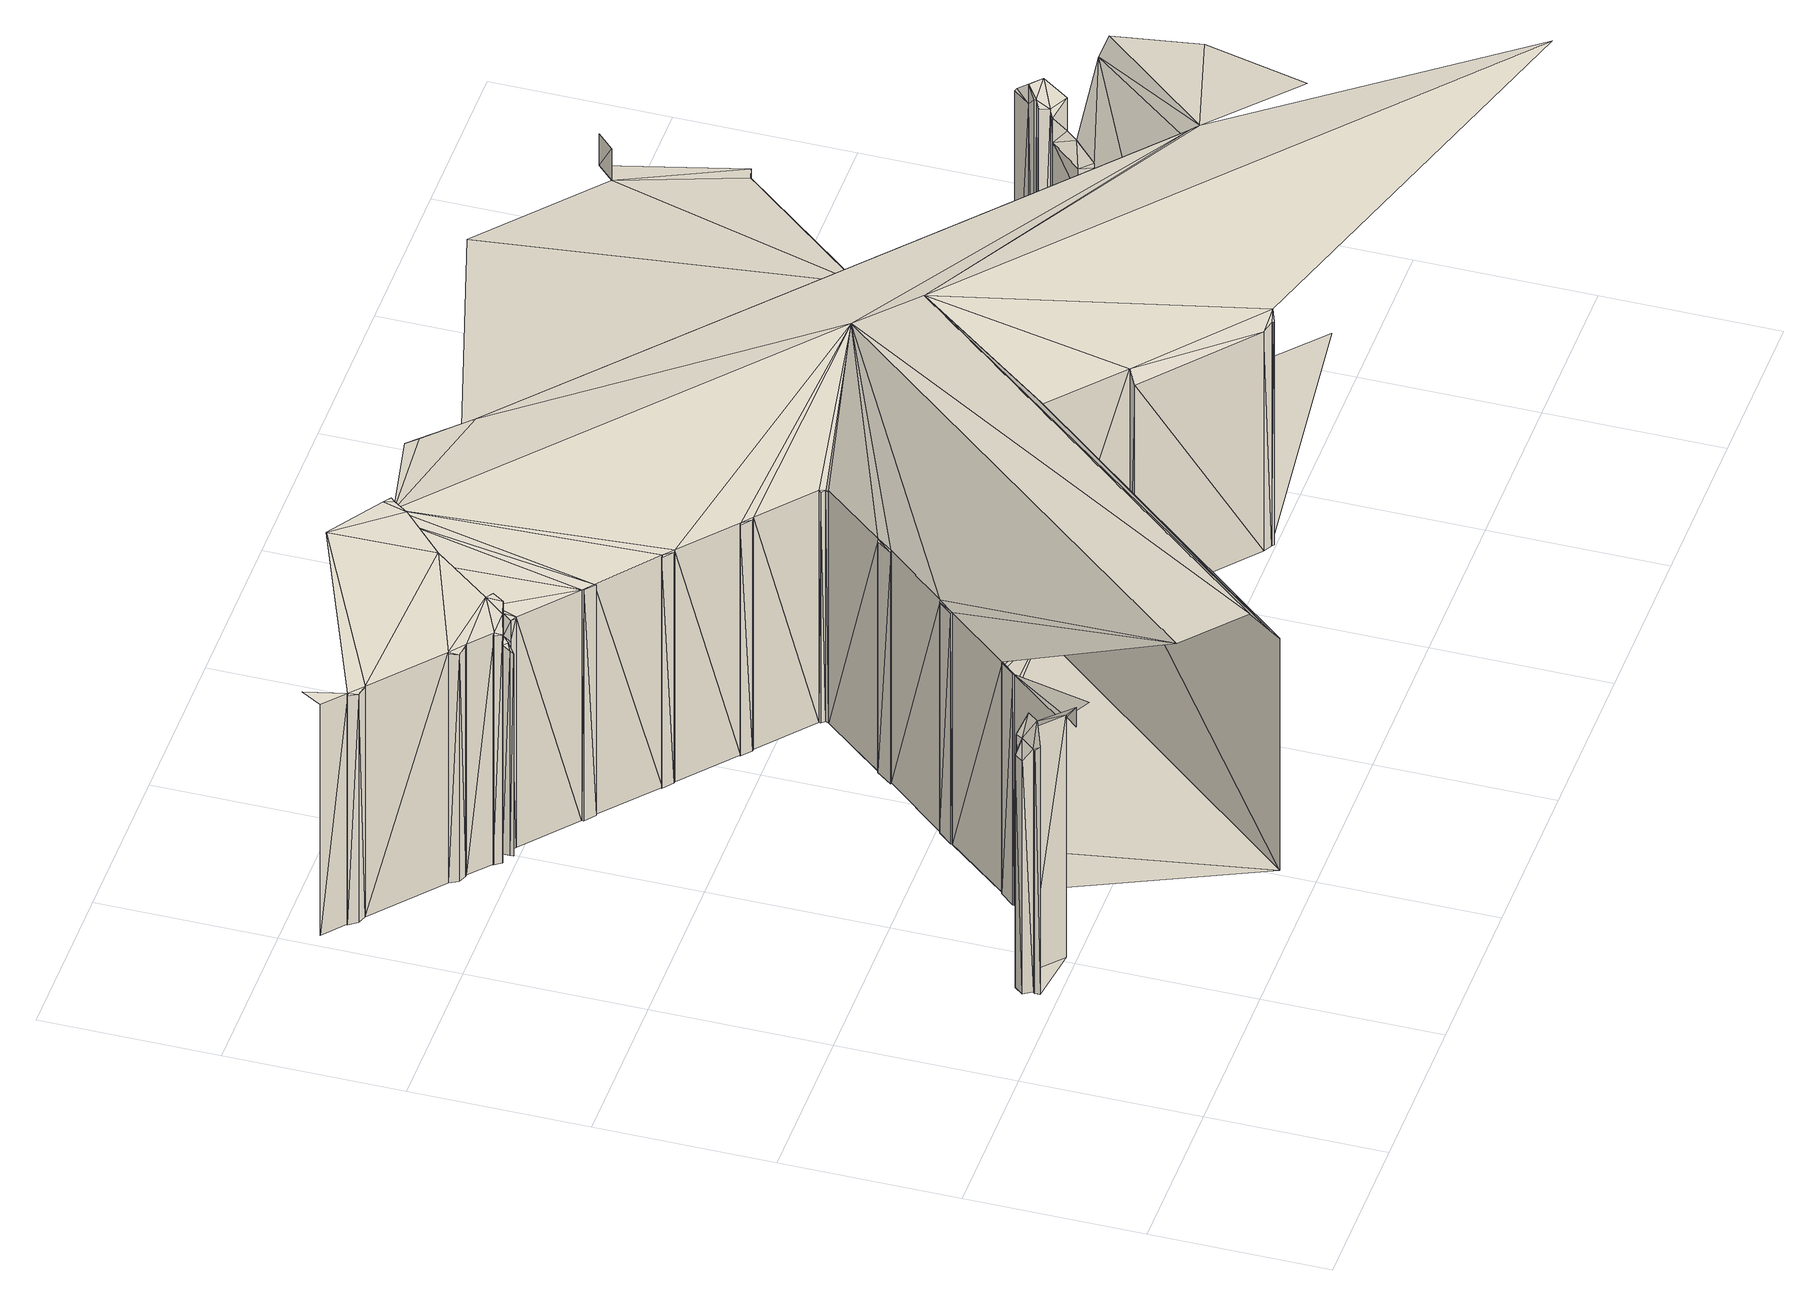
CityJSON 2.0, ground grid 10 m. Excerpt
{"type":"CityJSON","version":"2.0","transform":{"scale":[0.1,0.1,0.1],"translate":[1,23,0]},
"CityObjects":{
"building1":{"type":"Building","geometry":[{"type":"MultiSurface","lod":"2","boundaries":[[[0,1,2]]]}]},
"building2":{"type":"Building","geometry":[{"type":"MultiSurface","lod":"2","boundaries":[[[1,3,2]]]}]},
"building3":{"type":"Building","geometry":[{"type":"MultiSurface","lod":"2","boundaries":[[[4,0,2]]]}]},
"building4":{"type":"Building","geometry":[{"type":"MultiSurface","lod":"2","boundaries":[[[1,5,3]]]}]},
"building5":{"type":"Building","geometry":[{"type":"MultiSurface","lod":"2","boundaries":[[[1,5,4]]]}]},
"building6":{"type":"Building","geometry":[{"type":"MultiSurface","lod":"2","boundaries":[[[0,1,4]]]}]},
"building7":{"type":"Building","geometry":[{"type":"MultiSurface","lod":"2","boundaries":[[[6,7,4]]]}]},
"building8":{"type":"Building","geometry":[{"type":"MultiSurface","lod":"2","boundaries":[[[4,5,7]]]}]},
"building9":{"type":"Building","geometry":[{"type":"MultiSurface","lod":"2","boundaries":[[[6,7,8]]]}]},
"building10":{"type":"Building","geometry":[{"type":"MultiSurface","lod":"2","boundaries":[[[6,8,9]]]}]},
"building11":{"type":"Building","geometry":[{"type":"MultiSurface","lod":"2","boundaries":[[[10,4,6]]]}]},
"building12":{"type":"Building","geometry":[{"type":"MultiSurface","lod":"2","boundaries":[[[7,11,5]]]}]},
"building13":{"type":"Building","geometry":[{"type":"MultiSurface","lod":"2","boundaries":[[[3,12,5]]]}]},
"building14":{"type":"Building","geometry":[{"type":"MultiSurface","lod":"2","boundaries":[[[9,6,10]]]}]},
"building15":{"type":"Building","geometry":[{"type":"MultiSurface","lod":"2","boundaries":[[[8,11,7]]]}]},
"building16":{"type":"Building","geometry":[{"type":"MultiSurface","lod":"2","boundaries":[[[5,11,12]]]}]},
"building17":{"type":"Building","geometry":[{"type":"MultiSurface","lod":"2","boundaries":[[[10,8,9]]]}]},
"building18":{"type":"Building","geometry":[{"type":"MultiSurface","lod":"2","boundaries":[[[8,11,10]]]}]},
"building19":{"type":"Building","geometry":[{"type":"MultiSurface","lod":"2","boundaries":[[[2,4,13]]]}]},
"building20":{"type":"Building","geometry":[{"type":"MultiSurface","lod":"2","boundaries":[[[10,13,4]]]}]},
"building21":{"type":"Building","geometry":[{"type":"MultiSurface","lod":"2","boundaries":[[[10,14,15]]]}]},
"building22":{"type":"Building","geometry":[{"type":"MultiSurface","lod":"2","boundaries":[[[14,11,10]]]}]},
"building23":{"type":"Building","geometry":[{"type":"MultiSurface","lod":"2","boundaries":[[[12,16,11]]]}]},
"building24":{"type":"Building","geometry":[{"type":"MultiSurface","lod":"2","boundaries":[[[11,16,14]]]}]},
"building25":{"type":"Building","geometry":[{"type":"MultiSurface","lod":"2","boundaries":[[[10,15,13]]]}]},
"building26":{"type":"Building","geometry":[{"type":"MultiSurface","lod":"2","boundaries":[[[16,17,12]]]}]},
"building27":{"type":"Building","geometry":[{"type":"MultiSurface","lod":"2","boundaries":[[[17,15,13]]]}]},
"building28":{"type":"Building","geometry":[{"type":"MultiSurface","lod":"2","boundaries":[[[17,16,14]]]}]},
"building29":{"type":"Building","geometry":[{"type":"MultiSurface","lod":"2","boundaries":[[[17,14,15]]]}]},
"building30":{"type":"Building","geometry":[{"type":"MultiSurface","lod":"2","boundaries":[[[2,13,18]]]}]},
"building31":{"type":"Building","geometry":[{"type":"MultiSurface","lod":"2","boundaries":[[[12,19,20]]]}]},
"building32":{"type":"Building","geometry":[{"type":"MultiSurface","lod":"2","boundaries":[[[19,17,12]]]}]},
"building33":{"type":"Building","geometry":[{"type":"MultiSurface","lod":"2","boundaries":[[[13,19,18]]]}]},
"building34":{"type":"Building","geometry":[{"type":"MultiSurface","lod":"2","boundaries":[[[13,17,19]]]}]},
"building35":{"type":"Building","geometry":[{"type":"MultiSurface","lod":"2","boundaries":[[[20,19,21]]]}]},
"building36":{"type":"Building","geometry":[{"type":"MultiSurface","lod":"2","boundaries":[[[22,20,21]]]}]},
"building37":{"type":"Building","geometry":[{"type":"MultiSurface","lod":"2","boundaries":[[[18,23,24]]]}]},
"building38":{"type":"Building","geometry":[{"type":"MultiSurface","lod":"2","boundaries":[[[23,19,18]]]}]},
"building39":{"type":"Building"},
"building40":{"type":"Building"},
"building41":{"type":"Building","geometry":[{"type":"MultiSurface","lod":"2","boundaries":[[[21,23,19]]]}]},
"building42":{"type":"Building"},
"building43":{"type":"Building"},
"building44":{"type":"Building","geometry":[{"type":"MultiSurface","lod":"2","boundaries":[[[25,23,24]]]}]},
"building45":{"type":"Building","geometry":[{"type":"MultiSurface","lod":"2","boundaries":[[[26,25,24]]]}]},
"building46":{"type":"Building","geometry":[{"type":"MultiSurface","lod":"2","boundaries":[[[23,25,21]]]}]},
"building47":{"type":"Building","geometry":[{"type":"MultiSurface","lod":"2","boundaries":[[[27,28,29]]]}]},
"building48":{"type":"Building","geometry":[{"type":"MultiSurface","lod":"2","boundaries":[[[27,29,30]]]}]},
"building49":{"type":"Building","geometry":[{"type":"MultiSurface","lod":"2","boundaries":[[[31,29,28]]]}]},
"building50":{"type":"Building","geometry":[{"type":"MultiSurface","lod":"2","boundaries":[[[32,33,21]]]}]},
"building51":{"type":"Building","geometry":[{"type":"MultiSurface","lod":"2","boundaries":[[[21,25,33]]]}]},
"building52":{"type":"Building","geometry":[{"type":"MultiSurface","lod":"2","boundaries":[[[34,25,26]]]}]},
"building53":{"type":"Building","geometry":[{"type":"MultiSurface","lod":"2","boundaries":[[[34,33,25]]]}]},
"building54":{"type":"Building","geometry":[{"type":"MultiSurface","lod":"2","boundaries":[[[35,36,30]]]}]},
"building55":{"type":"Building","geometry":[{"type":"MultiSurface","lod":"2","boundaries":[[[30,29,36]]]}]},
"building56":{"type":"Building","geometry":[{"type":"MultiSurface","lod":"2","boundaries":[[[35,36,37]]]}]},
"building57":{"type":"Building","geometry":[{"type":"MultiSurface","lod":"2","boundaries":[[[35,37,38]]]}]},
"building58":{"type":"Building","geometry":[{"type":"MultiSurface","lod":"2","boundaries":[[[35,38,30]]]}]},
"building59":{"type":"Building","geometry":[{"type":"MultiSurface","lod":"2","boundaries":[[[29,37,36]]]}]},
"building60":{"type":"Building","geometry":[{"type":"MultiSurface","lod":"2","boundaries":[[[29,37,39]]]}]},
"building61":{"type":"Building","geometry":[{"type":"MultiSurface","lod":"2","boundaries":[[[30,38,40]]]}]},
"building62":{"type":"Building","geometry":[{"type":"MultiSurface","lod":"2","boundaries":[[[40,41,37]]]}]},
"building63":{"type":"Building","geometry":[{"type":"MultiSurface","lod":"2","boundaries":[[[38,37,40]]]}]},
"building64":{"type":"Building"},
"building65":{"type":"Building","geometry":[{"type":"MultiSurface","lod":"2","boundaries":[[[41,39,37]]]}]},
"building66":{"type":"Building","geometry":[{"type":"MultiSurface","lod":"2","boundaries":[[[40,39,41]]]}]},
"building67":{"type":"Building"},
"building68":{"type":"Building","geometry":[{"type":"MultiSurface","lod":"2","boundaries":[[[42,43,44]]]}]},
"building69":{"type":"Building","geometry":[{"type":"MultiSurface","lod":"2","boundaries":[[[45,33,34]]]}]},
"building70":{"type":"Building","geometry":[{"type":"MultiSurface","lod":"2","boundaries":[[[46,45,34]]]}]},
"building71":{"type":"Building","geometry":[{"type":"MultiSurface","lod":"2","boundaries":[[[40,47,48]]]}]},
"building72":{"type":"Building","geometry":[{"type":"MultiSurface","lod":"2","boundaries":[[[40,39,47]]]}]},
"building73":{"type":"Building","geometry":[{"type":"MultiSurface","lod":"2","boundaries":[[[43,49,44]]]}]},
"building74":{"type":"Building","geometry":[{"type":"MultiSurface","lod":"2","boundaries":[[[45,50,51]]]}]},
"building75":{"type":"Building","geometry":[{"type":"MultiSurface","lod":"2","boundaries":[[[51,45,46]]]}]},
"building76":{"type":"Building","geometry":[{"type":"MultiSurface","lod":"2","boundaries":[[[45,42,33]]]}]},
"building77":{"type":"Building","geometry":[{"type":"MultiSurface","lod":"2","boundaries":[[[34,46,52]]]}]},
"building78":{"type":"Building","geometry":[{"type":"MultiSurface","lod":"2","boundaries":[[[52,51,46]]]}]},
"building79":{"type":"Building","geometry":[{"type":"MultiSurface","lod":"2","boundaries":[[[50,45,42]]]}]},
"building80":{"type":"Building","geometry":[{"type":"MultiSurface","lod":"2","boundaries":[[[29,39,53]]]}]},
"building81":{"type":"Building","geometry":[{"type":"MultiSurface","lod":"2","boundaries":[[[50,42,52]]]}]},
"building82":{"type":"Building","geometry":[{"type":"MultiSurface","lod":"2","boundaries":[[[51,50,52]]]}]},
"building83":{"type":"Building","geometry":[{"type":"MultiSurface","lod":"2","boundaries":[[[39,54,47]]]}]},
"building84":{"type":"Building"},
"building85":{"type":"Building","geometry":[{"type":"MultiSurface","lod":"2","boundaries":[[[48,47,55]]]}]},
"building86":{"type":"Building","geometry":[{"type":"MultiSurface","lod":"2","boundaries":[[[56,55,48]]]}]},
"building87":{"type":"Building","geometry":[{"type":"MultiSurface","lod":"2","boundaries":[[[48,56,57]]]}]},
"building88":{"type":"Building","geometry":[{"type":"MultiSurface","lod":"2","boundaries":[[[55,56,47]]]}]},
"building89":{"type":"Building"},
"building90":{"type":"Building","geometry":[{"type":"MultiSurface","lod":"2","boundaries":[[[47,58,56]]]}]},
"building91":{"type":"Building","geometry":[{"type":"MultiSurface","lod":"2","boundaries":[[[48,57,59]]]}]},
"building92":{"type":"Building","geometry":[{"type":"MultiSurface","lod":"2","boundaries":[[[57,56,60]]]}]},
"building93":{"type":"Building","geometry":[{"type":"MultiSurface","lod":"2","boundaries":[[[60,61,56]]]}]},
"building94":{"type":"Building","geometry":[{"type":"MultiSurface","lod":"2","boundaries":[[[58,61,56]]]}]},
"building95":{"type":"Building","geometry":[{"type":"MultiSurface","lod":"2","boundaries":[[[60,57,59]]]}]},
"building96":{"type":"Building","geometry":[{"type":"MultiSurface","lod":"2","boundaries":[[[59,58,61]]]}]},
"building97":{"type":"Building","geometry":[{"type":"MultiSurface","lod":"2","boundaries":[[[59,61,60]]]}]},
"building98":{"type":"Building","geometry":[{"type":"MultiSurface","lod":"2","boundaries":[[[39,53,54]]]}]},
"building99":{"type":"Building","geometry":[{"type":"MultiSurface","lod":"2","boundaries":[[[52,62,63]]]}]},
"building100":{"type":"Building","geometry":[{"type":"MultiSurface","lod":"2","boundaries":[[[64,58,59]]]}]},
"building101":{"type":"Building","geometry":[{"type":"MultiSurface","lod":"2","boundaries":[[[65,64,59]]]}]},
"building102":{"type":"Building","geometry":[{"type":"MultiSurface","lod":"2","boundaries":[[[66,58,47]]]}]},
"building103":{"type":"Building","geometry":[{"type":"MultiSurface","lod":"2","boundaries":[[[62,44,42]]]}]},
"building104":{"type":"Building","geometry":[{"type":"MultiSurface","lod":"2","boundaries":[[[52,42,62]]]}]},
"building105":{"type":"Building","geometry":[{"type":"MultiSurface","lod":"2","boundaries":[[[64,58,66]]]}]},
"building106":{"type":"Building","geometry":[{"type":"MultiSurface","lod":"2","boundaries":[[[47,66,54]]]}]},
"building107":{"type":"Building","geometry":[{"type":"MultiSurface","lod":"2","boundaries":[[[59,65,67]]]}]},
"building108":{"type":"Building","geometry":[{"type":"MultiSurface","lod":"2","boundaries":[[[65,68,69]]]}]},
"building109":{"type":"Building","geometry":[{"type":"MultiSurface","lod":"2","boundaries":[[[65,64,68]]]}]},
"building110":{"type":"Building","geometry":[{"type":"MultiSurface","lod":"2","boundaries":[[[70,71,69]]]}]},
"building111":{"type":"Building","geometry":[{"type":"MultiSurface","lod":"2","boundaries":[[[71,68,69]]]}]},
"building112":{"type":"Building","geometry":[{"type":"MultiSurface","lod":"2","boundaries":[[[65,70,69]]]}]},
"building113":{"type":"Building","geometry":[{"type":"MultiSurface","lod":"2","boundaries":[[[68,71,64]]]}]},
"building114":{"type":"Building","geometry":[{"type":"MultiSurface","lod":"2","boundaries":[[[67,70,65]]]}]},
"building115":{"type":"Building","geometry":[{"type":"MultiSurface","lod":"2","boundaries":[[[71,72,64]]]}]},
"building116":{"type":"Building","geometry":[{"type":"MultiSurface","lod":"2","boundaries":[[[70,73,67]]]}]},
"building117":{"type":"Building","geometry":[{"type":"MultiSurface","lod":"2","boundaries":[[[70,73,71]]]}]},
"building118":{"type":"Building","geometry":[{"type":"MultiSurface","lod":"2","boundaries":[[[71,72,73]]]}]},
"building119":{"type":"Building","geometry":[{"type":"MultiSurface","lod":"2","boundaries":[[[64,66,72]]]}]},
"building120":{"type":"Building","geometry":[{"type":"MultiSurface","lod":"2","boundaries":[[[74,75,76]]]}]},
"building121":{"type":"Building","geometry":[{"type":"MultiSurface","lod":"2","boundaries":[[[76,77,75]]]}]},
"building122":{"type":"Building","geometry":[{"type":"MultiSurface","lod":"2","boundaries":[[[67,77,76]]]}]},
"building123":{"type":"Building","geometry":[{"type":"MultiSurface","lod":"2","boundaries":[[[77,73,67]]]}]},
"building124":{"type":"Building","geometry":[{"type":"MultiSurface","lod":"2","boundaries":[[[78,76,74]]]}]},
"building125":{"type":"Building","geometry":[{"type":"MultiSurface","lod":"2","boundaries":[[[75,79,77]]]}]},
"building126":{"type":"Building","geometry":[{"type":"MultiSurface","lod":"2","boundaries":[[[75,79,78]]]}]},
"building127":{"type":"Building","geometry":[{"type":"MultiSurface","lod":"2","boundaries":[[[74,75,78]]]}]},
"building128":{"type":"Building","geometry":[{"type":"MultiSurface","lod":"2","boundaries":[[[53,80,54]]]}]},
"building129":{"type":"Building","geometry":[{"type":"MultiSurface","lod":"2","boundaries":[[[78,67,76]]]}]},
"building130":{"type":"Building","geometry":[{"type":"MultiSurface","lod":"2","boundaries":[[[73,79,77]]]}]},
"building131":{"type":"Building","geometry":[{"type":"MultiSurface","lod":"2","boundaries":[[[73,79,81]]]}]},
"building132":{"type":"Building","geometry":[{"type":"MultiSurface","lod":"2","boundaries":[[[72,82,73]]]}]},
"building133":{"type":"Building","geometry":[{"type":"MultiSurface","lod":"2","boundaries":[[[73,82,81]]]}]},
"building134":{"type":"Building","geometry":[{"type":"MultiSurface","lod":"2","boundaries":[[[72,83,82]]]}]},
"building135":{"type":"Building","geometry":[{"type":"MultiSurface","lod":"2","boundaries":[[[84,79,78]]]}]},
"building136":{"type":"Building","geometry":[{"type":"MultiSurface","lod":"2","boundaries":[[[85,84,78]]]}]},
"building137":{"type":"Building","geometry":[{"type":"MultiSurface","lod":"2","boundaries":[[[72,66,83]]]}]},
"building138":{"type":"Building","geometry":[{"type":"MultiSurface","lod":"2","boundaries":[[[83,66,86]]]}]},
"building139":{"type":"Building","geometry":[{"type":"MultiSurface","lod":"2","boundaries":[[[79,84,81]]]}]},
"building140":{"type":"Building","geometry":[{"type":"MultiSurface","lod":"2","boundaries":[[[87,86,88]]]}]},
"building141":{"type":"Building","geometry":[{"type":"MultiSurface","lod":"2","boundaries":[[[86,66,87]]]}]},
"building142":{"type":"Building","geometry":[{"type":"MultiSurface","lod":"2","boundaries":[[[89,80,53]]]}]},
"building143":{"type":"Building","geometry":[{"type":"MultiSurface","lod":"2","boundaries":[[[81,82,90]]]}]},
"building144":{"type":"Building","geometry":[{"type":"MultiSurface","lod":"2","boundaries":[[[84,90,81]]]}]},
"building145":{"type":"Building","geometry":[{"type":"MultiSurface","lod":"2","boundaries":[[[78,85,91]]]}]},
"building146":{"type":"Building","geometry":[{"type":"MultiSurface","lod":"2","boundaries":[[[84,92,91]]]}]},
"building147":{"type":"Building","geometry":[{"type":"MultiSurface","lod":"2","boundaries":[[[92,90,84]]]}]},
"building148":{"type":"Building","geometry":[{"type":"MultiSurface","lod":"2","boundaries":[[[84,91,85]]]}]},
"building149":{"type":"Building"},
"building150":{"type":"Building","geometry":[{"type":"MultiSurface","lod":"2","boundaries":[[[90,92,93]]]}]},
"building151":{"type":"Building","geometry":[{"type":"MultiSurface","lod":"2","boundaries":[[[83,86,88]]]}]},
"building152":{"type":"Building","geometry":[{"type":"MultiSurface","lod":"2","boundaries":[[[82,83,88]]]}]},
"building153":{"type":"Building","geometry":[{"type":"MultiSurface","lod":"2","boundaries":[[[94,54,66]]]}]},
"building154":{"type":"Building","geometry":[{"type":"MultiSurface","lod":"2","boundaries":[[[87,66,94]]]}]},
"building155":{"type":"Building","geometry":[{"type":"MultiSurface","lod":"2","boundaries":[[[93,90,82]]]}]},
"building156":{"type":"Building","geometry":[{"type":"MultiSurface","lod":"2","boundaries":[[[82,93,88]]]}]},
"building157":{"type":"Building","geometry":[{"type":"MultiSurface","lod":"2","boundaries":[[[92,93,91]]]}]},
"building158":{"type":"Building"},
"building159":{"type":"Building","geometry":[{"type":"MultiSurface","lod":"2","boundaries":[[[87,88,94]]]}]},
"building160":{"type":"Building","geometry":[{"type":"MultiSurface","lod":"2","boundaries":[[[95,44,62]]]}]},
"building161":{"type":"Building","geometry":[{"type":"MultiSurface","lod":"2","boundaries":[[[96,95,62]]]}]},
"building162":{"type":"Building","geometry":[{"type":"MultiSurface","lod":"2","boundaries":[[[97,54,94]]]}]},
"building163":{"type":"Building","geometry":[{"type":"MultiSurface","lod":"2","boundaries":[[[54,80,97]]]}]},
"building164":{"type":"Building","geometry":[{"type":"MultiSurface","lod":"2","boundaries":[[[62,98,96]]]}]},
"building165":{"type":"Building","geometry":[{"type":"MultiSurface","lod":"2","boundaries":[[[99,95,44]]]}]},
"building166":{"type":"Building","geometry":[{"type":"MultiSurface","lod":"2","boundaries":[[[96,95,98]]]}]},
"building167":{"type":"Building","geometry":[{"type":"MultiSurface","lod":"2","boundaries":[[[98,99,95]]]}]},
"building168":{"type":"Building","geometry":[{"type":"MultiSurface","lod":"2","boundaries":[[[62,98,100]]]}]},
"building169":{"type":"Building","geometry":[{"type":"MultiSurface","lod":"2","boundaries":[[[44,49,99]]]}]},
"building170":{"type":"Building","geometry":[{"type":"MultiSurface","lod":"2","boundaries":[[[89,101,80]]]}]},
"building171":{"type":"Building","geometry":[{"type":"MultiSurface","lod":"2","boundaries":[[[101,102,89]]]}]},
"building172":{"type":"Building","geometry":[{"type":"MultiSurface","lod":"2","boundaries":[[[103,102,89]]]}]},
"building173":{"type":"Building","geometry":[{"type":"MultiSurface","lod":"2","boundaries":[[[104,105,80]]]}]},
"building174":{"type":"Building","geometry":[{"type":"MultiSurface","lod":"2","boundaries":[[[104,80,97]]]}]},
"building175":{"type":"Building","geometry":[{"type":"MultiSurface","lod":"2","boundaries":[[[105,101,80]]]}]},
"building176":{"type":"Building","geometry":[{"type":"MultiSurface","lod":"2","boundaries":[[[104,97,106]]]}]},
"building177":{"type":"Building","geometry":[{"type":"MultiSurface","lod":"2","boundaries":[[[103,102,101]]]}]},
"building178":{"type":"Building","geometry":[{"type":"MultiSurface","lod":"2","boundaries":[[[103,101,105]]]}]},
"building179":{"type":"Building","geometry":[{"type":"MultiSurface","lod":"2","boundaries":[[[107,88,93]]]}]},
"building180":{"type":"Building","geometry":[{"type":"MultiSurface","lod":"2","boundaries":[[[106,105,104]]]}]},
"building181":{"type":"Building","geometry":[{"type":"MultiSurface","lod":"2","boundaries":[[[103,106,105]]]}]},
"building182":{"type":"Building","geometry":[{"type":"MultiSurface","lod":"2","boundaries":[[[108,107,93]]]}]},
"building183":{"type":"Building","geometry":[{"type":"MultiSurface","lod":"2","boundaries":[[[91,93,108]]]}]},
"building184":{"type":"Building","geometry":[{"type":"MultiSurface","lod":"2","boundaries":[[[107,88,94]]]}]},
"building185":{"type":"Building","geometry":[{"type":"MultiSurface","lod":"2","boundaries":[[[100,99,98]]]}]},
"building186":{"type":"Building","geometry":[{"type":"MultiSurface","lod":"2","boundaries":[[[100,49,99]]]}]},
"building187":{"type":"Building","geometry":[{"type":"MultiSurface","lod":"2","boundaries":[[[107,94,97]]]}]},
"building188":{"type":"Building","geometry":[{"type":"MultiSurface","lod":"2","boundaries":[[[107,97,109]]]}]},
"building189":{"type":"Building","geometry":[{"type":"MultiSurface","lod":"2","boundaries":[[[109,97,106]]]}]},
"building190":{"type":"Building","geometry":[{"type":"MultiSurface","lod":"2","boundaries":[[[110,107,108]]]}]},
"building191":{"type":"Building","geometry":[{"type":"MultiSurface","lod":"2","boundaries":[[[111,110,108]]]}]},
"building192":{"type":"Building","geometry":[{"type":"MultiSurface","lod":"2","boundaries":[[[112,110,111]]]}]},
"building193":{"type":"Building","geometry":[{"type":"MultiSurface","lod":"2","boundaries":[[[112,113,110]]]}]},
"building194":{"type":"Building","geometry":[{"type":"MultiSurface","lod":"2","boundaries":[[[109,113,110]]]}]},
"building195":{"type":"Building","geometry":[{"type":"MultiSurface","lod":"2","boundaries":[[[112,114,111]]]}]},
"building196":{"type":"Building","geometry":[{"type":"MultiSurface","lod":"2","boundaries":[[[114,108,111]]]}]},
"building197":{"type":"Building","geometry":[{"type":"MultiSurface","lod":"2","boundaries":[[[110,107,109]]]}]},
"building198":{"type":"Building","geometry":[{"type":"MultiSurface","lod":"2","boundaries":[[[112,113,114]]]}]},
"building199":{"type":"Building","geometry":[{"type":"MultiSurface","lod":"2","boundaries":[[[114,109,113]]]}]},
"building200":{"type":"Building","geometry":[{"type":"MultiSurface","lod":"2","boundaries":[[[115,116,43]]]}]},
"building201":{"type":"Building","geometry":[{"type":"MultiSurface","lod":"2","boundaries":[[[106,109,117]]]}]},
"building202":{"type":"Building","geometry":[{"type":"MultiSurface","lod":"2","boundaries":[[[118,117,106]]]}]},
"building203":{"type":"Building","geometry":[{"type":"MultiSurface","lod":"2","boundaries":[[[49,119,120]]]}]},
"building204":{"type":"Building","geometry":[{"type":"MultiSurface","lod":"2","boundaries":[[[120,49,100]]]}]},
"building205":{"type":"Building","geometry":[{"type":"MultiSurface","lod":"2","boundaries":[[[116,43,49]]]}]},
"building206":{"type":"Building","geometry":[{"type":"MultiSurface","lod":"2","boundaries":[[[121,109,114]]]}]},
"building207":{"type":"Building","geometry":[{"type":"MultiSurface","lod":"2","boundaries":[[[121,117,109]]]}]},
"building208":{"type":"Building","geometry":[{"type":"MultiSurface","lod":"2","boundaries":[[[106,122,123]]]}]},
"building209":{"type":"Building","geometry":[{"type":"MultiSurface","lod":"2","boundaries":[[[121,117,124]]]}]},
"building210":{"type":"Building","geometry":[{"type":"MultiSurface","lod":"2","boundaries":[[[125,124,121]]]}]},
"building211":{"type":"Building","geometry":[{"type":"MultiSurface","lod":"2","boundaries":[[[126,122,106]]]}]},
"building212":{"type":"Building","geometry":[{"type":"MultiSurface","lod":"2","boundaries":[[[127,128,124]]]}]},
"building213":{"type":"Building","geometry":[{"type":"MultiSurface","lod":"2","boundaries":[[[127,124,125]]]}]},
"building214":{"type":"Building","geometry":[{"type":"MultiSurface","lod":"2","boundaries":[[[128,124,117]]]}]},
"building215":{"type":"Building","geometry":[{"type":"MultiSurface","lod":"2","boundaries":[[[125,127,129]]]}]},
"building216":{"type":"Building","geometry":[{"type":"MultiSurface","lod":"2","boundaries":[[[129,125,121]]]}]},
"building217":{"type":"Building","geometry":[{"type":"MultiSurface","lod":"2","boundaries":[[[118,128,117]]]}]},
"building218":{"type":"Building","geometry":[{"type":"MultiSurface","lod":"2","boundaries":[[[130,131,120]]]}]},
"building219":{"type":"Building","geometry":[{"type":"MultiSurface","lod":"2","boundaries":[[[120,119,131]]]}]},
"building220":{"type":"Building","geometry":[{"type":"MultiSurface","lod":"2","boundaries":[[[127,128,129]]]}]},
"building221":{"type":"Building","geometry":[{"type":"MultiSurface","lod":"2","boundaries":[[[129,118,128]]]}]},
"building222":{"type":"Building","geometry":[{"type":"MultiSurface","lod":"2","boundaries":[[[131,132,133]]]}]},
"building223":{"type":"Building","geometry":[{"type":"MultiSurface","lod":"2","boundaries":[[[133,131,130]]]}]},
"building224":{"type":"Building","geometry":[{"type":"MultiSurface","lod":"2","boundaries":[[[131,134,119]]]}]},
"building225":{"type":"Building","geometry":[{"type":"MultiSurface","lod":"2","boundaries":[[[135,130,120]]]}]},
"building226":{"type":"Building","geometry":[{"type":"MultiSurface","lod":"2","boundaries":[[[133,130,135]]]}]},
"building227":{"type":"Building","geometry":[{"type":"MultiSurface","lod":"2","boundaries":[[[134,131,132]]]}]},
"building228":{"type":"Building","geometry":[{"type":"MultiSurface","lod":"2","boundaries":[[[136,91,108]]]}]},
"building229":{"type":"Building","geometry":[{"type":"MultiSurface","lod":"2","boundaries":[[[137,115,138]]]}]},
"building230":{"type":"Building","geometry":[{"type":"MultiSurface","lod":"2","boundaries":[[[78,67,136]]]}]},
"building231":{"type":"Building","geometry":[{"type":"MultiSurface","lod":"2","boundaries":[[[91,78,136]]]}]},
"building232":{"type":"Building","geometry":[{"type":"MultiSurface","lod":"2","boundaries":[[[133,132,135]]]}]},
"building233":{"type":"Building","geometry":[{"type":"MultiSurface","lod":"2","boundaries":[[[132,134,135]]]}]},
"building234":{"type":"Building","geometry":[{"type":"MultiSurface","lod":"2","boundaries":[[[137,116,115]]]}]},
"building235":{"type":"Building","geometry":[{"type":"MultiSurface","lod":"2","boundaries":[[[118,139,140]]]}]},
"building236":{"type":"Building","geometry":[{"type":"MultiSurface","lod":"2","boundaries":[[[129,118,140]]]}]},
"building237":{"type":"Building","geometry":[{"type":"MultiSurface","lod":"2","boundaries":[[[62,141,63]]]}]},
"building238":{"type":"Building","geometry":[{"type":"MultiSurface","lod":"2","boundaries":[[[142,123,143]]]}]},
"building239":{"type":"Building","geometry":[{"type":"MultiSurface","lod":"2","boundaries":[[[142,122,123]]]}]},
"building240":{"type":"Building","geometry":[{"type":"MultiSurface","lod":"2","boundaries":[[[114,136,121]]]}]},
"building241":{"type":"Building","geometry":[{"type":"MultiSurface","lod":"2","boundaries":[[[108,136,114]]]}]},
"building242":{"type":"Building"},
"building243":{"type":"Building","geometry":[{"type":"MultiSurface","lod":"2","boundaries":[[[144,138,145]]]}]},
"building244":{"type":"Building","geometry":[{"type":"MultiSurface","lod":"2","boundaries":[[[140,146,147]]]}]},
"building245":{"type":"Building","geometry":[{"type":"MultiSurface","lod":"2","boundaries":[[[140,139,146]]]}]},
"building246":{"type":"Building","geometry":[{"type":"MultiSurface","lod":"2","boundaries":[[[146,148,149]]]}]},
"building247":{"type":"Building","geometry":[{"type":"MultiSurface","lod":"2","boundaries":[[[149,146,147]]]}]},
"building248":{"type":"Building","geometry":[{"type":"MultiSurface","lod":"2","boundaries":[[[149,147,140]]]}]},
"building249":{"type":"Building","geometry":[{"type":"MultiSurface","lod":"2","boundaries":[[[148,146,139]]]}]},
"building250":{"type":"Building","geometry":[{"type":"MultiSurface","lod":"2","boundaries":[[[126,142,122]]]}]},
"building251":{"type":"Building","geometry":[{"type":"MultiSurface","lod":"2","boundaries":[[[149,150,140]]]}]},
"building252":{"type":"Building","geometry":[{"type":"MultiSurface","lod":"2","boundaries":[[[151,139,148]]]}]},
"building253":{"type":"Building","geometry":[{"type":"MultiSurface","lod":"2","boundaries":[[[126,152,142]]]}]},
"building254":{"type":"Building","geometry":[{"type":"MultiSurface","lod":"2","boundaries":[[[144,145,63]]]}]},
"building255":{"type":"Building","geometry":[{"type":"MultiSurface","lod":"2","boundaries":[[[63,144,141]]]}]},
"building256":{"type":"Building","geometry":[{"type":"MultiSurface","lod":"2","boundaries":[[[149,148,150]]]}]},
"building257":{"type":"Building","geometry":[{"type":"MultiSurface","lod":"2","boundaries":[[[150,151,148]]]}]},
"building258":{"type":"Building","geometry":[{"type":"MultiSurface","lod":"2","boundaries":[[[142,143,152]]]}]},
"building259":{"type":"Building","geometry":[{"type":"MultiSurface","lod":"2","boundaries":[[[134,153,154]]]}]},
"building260":{"type":"Building","geometry":[{"type":"MultiSurface","lod":"2","boundaries":[[[135,134,154]]]}]},
"building261":{"type":"Building","geometry":[{"type":"MultiSurface","lod":"2","boundaries":[[[138,137,144]]]}]},
"building262":{"type":"Building","geometry":[{"type":"MultiSurface","lod":"2","boundaries":[[[136,129,140]]]}]},
"building263":{"type":"Building","geometry":[{"type":"MultiSurface","lod":"2","boundaries":[[[129,121,136]]]}]},
"building264":{"type":"Building","geometry":[{"type":"MultiSurface","lod":"2","boundaries":[[[116,118,106]]]}]},
"building265":{"type":"Building","geometry":[{"type":"MultiSurface","lod":"2","boundaries":[[[106,126,116]]]}]},
"building266":{"type":"Building","geometry":[{"type":"MultiSurface","lod":"2","boundaries":[[[116,49,119]]]}]},
"building267":{"type":"Building","geometry":[{"type":"MultiSurface","lod":"2","boundaries":[[[141,100,62]]]}]},
"building268":{"type":"Building","geometry":[{"type":"MultiSurface","lod":"2","boundaries":[[[150,151,155]]]}]},
"building269":{"type":"Building","geometry":[{"type":"MultiSurface","lod":"2","boundaries":[[[155,156,151]]]}]},
"building270":{"type":"Building","geometry":[{"type":"MultiSurface","lod":"2","boundaries":[[[141,120,100]]]}]},
"building271":{"type":"Building","geometry":[{"type":"MultiSurface","lod":"2","boundaries":[[[140,150,136]]]}]},
"building272":{"type":"Building","geometry":[{"type":"MultiSurface","lod":"2","boundaries":[[[155,156,157]]]}]},
"building273":{"type":"Building","geometry":[{"type":"MultiSurface","lod":"2","boundaries":[[[158,157,155]]]}]},
"building274":{"type":"Building"},
"building275":{"type":"Building","geometry":[{"type":"MultiSurface","lod":"2","boundaries":[[[159,153,154]]]}]},
"building276":{"type":"Building","geometry":[{"type":"MultiSurface","lod":"2","boundaries":[[[153,160,159]]]}]},
"building277":{"type":"Building"},
"building278":{"type":"Building","geometry":[{"type":"MultiSurface","lod":"2","boundaries":[[[154,159,160]]]}]},
"building279":{"type":"Building","geometry":[{"type":"MultiSurface","lod":"2","boundaries":[[[154,160,161]]]}]},
"building280":{"type":"Building","geometry":[{"type":"MultiSurface","lod":"2","boundaries":[[[157,160,161]]]}]},
"building281":{"type":"Building","geometry":[{"type":"MultiSurface","lod":"2","boundaries":[[[158,157,161]]]}]},
"building282":{"type":"Building","geometry":[{"type":"MultiSurface","lod":"2","boundaries":[[[126,162,152]]]}]},
"building283":{"type":"Building","geometry":[{"type":"MultiSurface","lod":"2","boundaries":[[[161,158,155]]]}]},
"building284":{"type":"Building","geometry":[{"type":"MultiSurface","lod":"2","boundaries":[[[157,156,160]]]}]},
"building285":{"type":"Building"},
"building286":{"type":"Building"},
"building287":{"type":"Building"},
"building288":{"type":"Building","geometry":[{"type":"MultiSurface","lod":"2","boundaries":[[[126,162,163]]]}]},
"building289":{"type":"Building","geometry":[{"type":"MultiSurface","lod":"2","boundaries":[[[152,164,162]]]}]},
"building290":{"type":"Building","geometry":[{"type":"MultiSurface","lod":"2","boundaries":[[[116,119,134]]]}]},
"building291":{"type":"Building","geometry":[{"type":"MultiSurface","lod":"2","boundaries":[[[139,118,116]]]}]},
"building292":{"type":"Building","geometry":[{"type":"MultiSurface","lod":"2","boundaries":[[[155,150,136]]]}]},
"building293":{"type":"Building","geometry":[{"type":"MultiSurface","lod":"2","boundaries":[[[153,116,134]]]}]},
"building294":{"type":"Building","geometry":[{"type":"MultiSurface","lod":"2","boundaries":[[[161,155,136]]]}]},
"building295":{"type":"Building","geometry":[{"type":"MultiSurface","lod":"2","boundaries":[[[141,135,120]]]}]},
"building296":{"type":"Building","geometry":[{"type":"MultiSurface","lod":"2","boundaries":[[[151,139,116]]]}]},
"building297":{"type":"Building","geometry":[{"type":"MultiSurface","lod":"2","boundaries":[[[156,151,116]]]}]},
"building298":{"type":"Building","geometry":[{"type":"MultiSurface","lod":"2","boundaries":[[[165,162,163]]]}]},
"building299":{"type":"Building","geometry":[{"type":"MultiSurface","lod":"2","boundaries":[[[165,163,166]]]}]},
"building300":{"type":"Building"},
"building301":{"type":"Building"},
"building302":{"type":"Building"},
"building303":{"type":"Building","geometry":[{"type":"MultiSurface","lod":"2","boundaries":[[[141,154,135]]]}]},
"building304":{"type":"Building","geometry":[{"type":"MultiSurface","lod":"2","boundaries":[[[160,156,116]]]}]},
"building305":{"type":"Building","geometry":[{"type":"MultiSurface","lod":"2","boundaries":[[[160,116,153]]]}]},
"building306":{"type":"Building"},
"building307":{"type":"Building","geometry":[{"type":"MultiSurface","lod":"2","boundaries":[[[141,154,161]]]}]},
"building308":{"type":"Building","geometry":[{"type":"MultiSurface","lod":"2","boundaries":[[[167,168,169]]]}]},
"building309":{"type":"Building","geometry":[{"type":"MultiSurface","lod":"2","boundaries":[[[170,169,168]]]}]},
"building310":{"type":"Building","geometry":[{"type":"MultiSurface","lod":"2","boundaries":[[[141,144,171]]]}]},
"building311":{"type":"Building"},
"building312":{"type":"Building","geometry":[{"type":"MultiSurface","lod":"2","boundaries":[[[144,137,171]]]}]},
"building313":{"type":"Building","geometry":[{"type":"MultiSurface","lod":"2","boundaries":[[[172,173,141]]]}]},
"building314":{"type":"Building","geometry":[{"type":"MultiSurface","lod":"2","boundaries":[[[141,171,173]]]}]},
"building315":{"type":"Building","geometry":[{"type":"MultiSurface","lod":"2","boundaries":[[[171,173,137]]]}]},
"building316":{"type":"Building","geometry":[{"type":"MultiSurface","lod":"2","boundaries":[[[174,173,172]]]}]},
"building317":{"type":"Building","geometry":[{"type":"MultiSurface","lod":"2","boundaries":[[[172,174,175]]]}]},
"building318":{"type":"Building","geometry":[{"type":"MultiSurface","lod":"2","boundaries":[[[116,126,176]]]}]},
"building319":{"type":"Building","geometry":[{"type":"MultiSurface","lod":"2","boundaries":[[[126,177,176]]]}]},
"building320":{"type":"Building","geometry":[{"type":"MultiSurface","lod":"2","boundaries":[[[178,179,180]]]}]},
"building321":{"type":"Building","geometry":[{"type":"MultiSurface","lod":"2","boundaries":[[[170,179,178]]]}]},
"building322":{"type":"Building","geometry":[{"type":"MultiSurface","lod":"2","boundaries":[[[180,179,181]]]}]},
"building323":{"type":"Building","geometry":[{"type":"MultiSurface","lod":"2","boundaries":[[[126,182,177]]]}]},
"building324":{"type":"Building","geometry":[{"type":"MultiSurface","lod":"2","boundaries":[[[183,180,181]]]}]},
"building325":{"type":"Building","geometry":[{"type":"MultiSurface","lod":"2","boundaries":[[[182,163,126]]]}]},
"building326":{"type":"Building","geometry":[{"type":"MultiSurface","lod":"2","boundaries":[[[184,183,181]]]}]},
"building327":{"type":"Building","geometry":[{"type":"MultiSurface","lod":"2","boundaries":[[[185,161,141]]]}]},
"building328":{"type":"Building","geometry":[{"type":"MultiSurface","lod":"2","boundaries":[[[186,137,173]]]}]},
"building329":{"type":"Building","geometry":[{"type":"MultiSurface","lod":"2","boundaries":[[[187,174,175]]]}]},
"building330":{"type":"Building","geometry":[{"type":"MultiSurface","lod":"2","boundaries":[[[174,188,187]]]}]},
"building331":{"type":"Building","geometry":[{"type":"MultiSurface","lod":"2","boundaries":[[[188,174,173]]]}]},
"building332":{"type":"Building","geometry":[{"type":"MultiSurface","lod":"2","boundaries":[[[175,172,187]]]}]},
"building333":{"type":"Building","geometry":[{"type":"MultiSurface","lod":"2","boundaries":[[[188,173,186]]]}]},
"building334":{"type":"Building","geometry":[{"type":"MultiSurface","lod":"2","boundaries":[[[189,170,178]]]}]},
"building335":{"type":"Building","geometry":[{"type":"MultiSurface","lod":"2","boundaries":[[[169,189,190]]]}]},
"building336":{"type":"Building","geometry":[{"type":"MultiSurface","lod":"2","boundaries":[[[170,189,169]]]}]},
"building337":{"type":"Building","geometry":[{"type":"MultiSurface","lod":"2","boundaries":[[[185,166,136]]]}]},
"building338":{"type":"Building","geometry":[{"type":"MultiSurface","lod":"2","boundaries":[[[182,166,185]]]}]},
"building339":{"type":"Building","geometry":[{"type":"MultiSurface","lod":"2","boundaries":[[[185,136,161]]]}]},
"building340":{"type":"Building","geometry":[{"type":"MultiSurface","lod":"2","boundaries":[[[182,163,166]]]}]},
"building341":{"type":"Building","geometry":[{"type":"MultiSurface","lod":"2","boundaries":[[[191,183,184]]]}]},
"building342":{"type":"Building","geometry":[{"type":"MultiSurface","lod":"2","boundaries":[[[169,190,167]]]}]},
"building343":{"type":"Building","geometry":[{"type":"MultiSurface","lod":"2","boundaries":[[[192,167,190]]]}]},
"building344":{"type":"Building","geometry":[{"type":"MultiSurface","lod":"2","boundaries":[[[137,116,176]]]}]},
"building345":{"type":"Building","geometry":[{"type":"MultiSurface","lod":"2","boundaries":[[[193,194,188]]]}]},
"building346":{"type":"Building","geometry":[{"type":"MultiSurface","lod":"2","boundaries":[[[187,188,193]]]}]},
"building347":{"type":"Building","geometry":[{"type":"MultiSurface","lod":"2","boundaries":[[[188,186,194]]]}]},
"building348":{"type":"Building","geometry":[{"type":"MultiSurface","lod":"2","boundaries":[[[193,187,195]]]}]},
"building349":{"type":"Building","geometry":[{"type":"MultiSurface","lod":"2","boundaries":[[[196,197,193]]]}]},
"building350":{"type":"Building","geometry":[{"type":"MultiSurface","lod":"2","boundaries":[[[196,193,195]]]}]},
"building351":{"type":"Building","geometry":[{"type":"MultiSurface","lod":"2","boundaries":[[[197,194,186]]]}]},
"building352":{"type":"Building","geometry":[{"type":"MultiSurface","lod":"2","boundaries":[[[196,197,195]]]}]},
"building353":{"type":"Building","geometry":[{"type":"MultiSurface","lod":"2","boundaries":[[[195,186,197]]]}]},
"building354":{"type":"Building","geometry":[{"type":"MultiSurface","lod":"2","boundaries":[[[172,185,141]]]}]},
"building355":{"type":"Building"},
"building356":{"type":"Building","geometry":[{"type":"MultiSurface","lod":"2","boundaries":[[[176,198,137]]]}]},
"building357":{"type":"Building","geometry":[{"type":"MultiSurface","lod":"2","boundaries":[[[187,185,172]]]}]},
"building358":{"type":"Building","geometry":[{"type":"MultiSurface","lod":"2","boundaries":[[[191,199,183]]]}]},
"building359":{"type":"Building","geometry":[{"type":"MultiSurface","lod":"2","boundaries":[[[200,178,180]]]}]},
"building360":{"type":"Building","geometry":[{"type":"MultiSurface","lod":"2","boundaries":[[[201,200,180]]]}]},
"building361":{"type":"Building","geometry":[{"type":"MultiSurface","lod":"2","boundaries":[[[195,185,187]]]}]},
"building362":{"type":"Building","geometry":[{"type":"MultiSurface","lod":"2","boundaries":[[[178,200,189]]]}]},
"building363":{"type":"Building","geometry":[{"type":"MultiSurface","lod":"2","boundaries":[[[201,180,183]]]}]},
"building364":{"type":"Building","geometry":[{"type":"MultiSurface","lod":"2","boundaries":[[[137,202,198]]]}]},
"building365":{"type":"Building","geometry":[{"type":"MultiSurface","lod":"2","boundaries":[[[186,137,202]]]}]},
"building366":{"type":"Building","geometry":[{"type":"MultiSurface","lod":"2","boundaries":[[[190,189,200]]]}]},
"building367":{"type":"Building","geometry":[{"type":"MultiSurface","lod":"2","boundaries":[[[183,190,201]]]}]},
"building368":{"type":"Building","geometry":[{"type":"MultiSurface","lod":"2","boundaries":[[[190,200,201]]]}]},
"building369":{"type":"Building","geometry":[{"type":"MultiSurface","lod":"2","boundaries":[[[198,203,176]]]}]},
"building370":{"type":"Building","geometry":[{"type":"MultiSurface","lod":"2","boundaries":[[[177,176,203]]]}]},
"building371":{"type":"Building","geometry":[{"type":"MultiSurface","lod":"2","boundaries":[[[204,192,190]]]}]},
"building372":{"type":"Building","geometry":[{"type":"MultiSurface","lod":"2","boundaries":[[[182,205,177]]]}]},
"building373":{"type":"Building","geometry":[{"type":"MultiSurface","lod":"2","boundaries":[[[190,183,199]]]}]},
"building374":{"type":"Building","geometry":[{"type":"MultiSurface","lod":"2","boundaries":[[[206,190,199]]]}]},
"building375":{"type":"Building"},
"building376":{"type":"Building","geometry":[{"type":"MultiSurface","lod":"2","boundaries":[[[205,182,185]]]}]},
"building377":{"type":"Building","geometry":[{"type":"MultiSurface","lod":"2","boundaries":[[[207,205,185]]]}]},
"building378":{"type":"Building","geometry":[{"type":"MultiSurface","lod":"2","boundaries":[[[205,208,207]]]}]},
"building379":{"type":"Building","geometry":[{"type":"MultiSurface","lod":"2","boundaries":[[[205,177,209]]]}]},
"building380":{"type":"Building","geometry":[{"type":"MultiSurface","lod":"2","boundaries":[[[205,209,208]]]}]},
"building381":{"type":"Building","geometry":[{"type":"MultiSurface","lod":"2","boundaries":[[[209,210,211]]]}]},
"building382":{"type":"Building","geometry":[{"type":"MultiSurface","lod":"2","boundaries":[[[209,211,208]]]}]},
"building383":{"type":"Building","geometry":[{"type":"MultiSurface","lod":"2","boundaries":[[[204,190,206]]]}]},
"building384":{"type":"Building","geometry":[{"type":"MultiSurface","lod":"2","boundaries":[[[195,185,212]]]}]},
"building385":{"type":"Building","geometry":[{"type":"MultiSurface","lod":"2","boundaries":[[[213,198,214]]]}]},
"building386":{"type":"Building","geometry":[{"type":"MultiSurface","lod":"2","boundaries":[[[208,215,216]]]}]},
"building387":{"type":"Building","geometry":[{"type":"MultiSurface","lod":"2","boundaries":[[[208,211,215]]]}]},
"building388":{"type":"Building","geometry":[{"type":"MultiSurface","lod":"2","boundaries":[[[216,208,207]]]}]},
"building389":{"type":"Building","geometry":[{"type":"MultiSurface","lod":"2","boundaries":[[[217,210,211]]]}]},
"building390":{"type":"Building","geometry":[{"type":"MultiSurface","lod":"2","boundaries":[[[217,211,215]]]}]},
"building391":{"type":"Building","geometry":[{"type":"MultiSurface","lod":"2","boundaries":[[[198,218,203]]]}]},
"building392":{"type":"Building","geometry":[{"type":"MultiSurface","lod":"2","boundaries":[[[217,210,209]]]}]},
"building393":{"type":"Building","geometry":[{"type":"MultiSurface","lod":"2","boundaries":[[[218,177,203]]]}]},
"building394":{"type":"Building","geometry":[{"type":"MultiSurface","lod":"2","boundaries":[[[218,219,198]]]}]},
"building395":{"type":"Building","geometry":[{"type":"MultiSurface","lod":"2","boundaries":[[[209,177,218]]]}]},
"building396":{"type":"Building","geometry":[{"type":"MultiSurface","lod":"2","boundaries":[[[219,198,213]]]}]},
"building397":{"type":"Building","geometry":[{"type":"MultiSurface","lod":"2","boundaries":[[[220,221,215]]]}]},
"building398":{"type":"Building","geometry":[{"type":"MultiSurface","lod":"2","boundaries":[[[220,215,216]]]}]},
"building399":{"type":"Building","geometry":[{"type":"MultiSurface","lod":"2","boundaries":[[[215,222,221]]]}]},
"building400":{"type":"Building","geometry":[{"type":"MultiSurface","lod":"2","boundaries":[[[221,223,224]]]}]},
"building401":{"type":"Building","geometry":[{"type":"MultiSurface","lod":"2","boundaries":[[[224,221,220]]]}]},
"building402":{"type":"Building","geometry":[{"type":"MultiSurface","lod":"2","boundaries":[[[224,223,225]]]}]},
"building403":{"type":"Building","geometry":[{"type":"MultiSurface","lod":"2","boundaries":[[[223,226,225]]]}]},
"building404":{"type":"Building","geometry":[{"type":"MultiSurface","lod":"2","boundaries":[[[226,221,223]]]}]},
"building405":{"type":"Building","geometry":[{"type":"MultiSurface","lod":"2","boundaries":[[[220,225,224]]]}]},
"building406":{"type":"Building","geometry":[{"type":"MultiSurface","lod":"2","boundaries":[[[226,227,228]]]}]},
"building407":{"type":"Building","geometry":[{"type":"MultiSurface","lod":"2","boundaries":[[[225,226,228]]]}]},
"building408":{"type":"Building","geometry":[{"type":"MultiSurface","lod":"2","boundaries":[[[220,229,225]]]}]},
"building409":{"type":"Building","geometry":[{"type":"MultiSurface","lod":"2","boundaries":[[[230,217,215]]]}]},
"building410":{"type":"Building","geometry":[{"type":"MultiSurface","lod":"2","boundaries":[[[228,229,225]]]}]},
"building411":{"type":"Building","geometry":[{"type":"MultiSurface","lod":"2","boundaries":[[[227,226,231]]]}]},
"building412":{"type":"Building","geometry":[{"type":"MultiSurface","lod":"2","boundaries":[[[228,227,232]]]}]},
"building413":{"type":"Building","geometry":[{"type":"MultiSurface","lod":"2","boundaries":[[[229,228,232]]]}]},
"building414":{"type":"Building","geometry":[{"type":"MultiSurface","lod":"2","boundaries":[[[227,231,232]]]}]},
"building415":{"type":"Building","geometry":[{"type":"MultiSurface","lod":"2","boundaries":[[[230,222,215]]]}]},
"building416":{"type":"Building","geometry":[{"type":"MultiSurface","lod":"2","boundaries":[[[222,233,230]]]}]},
"building417":{"type":"Building","geometry":[{"type":"MultiSurface","lod":"2","boundaries":[[[233,221,222]]]}]},
"building418":{"type":"Building","geometry":[{"type":"MultiSurface","lod":"2","boundaries":[[[226,234,221]]]}]},
"building419":{"type":"Building","geometry":[{"type":"MultiSurface","lod":"2","boundaries":[[[221,234,233]]]}]},
"building420":{"type":"Building","geometry":[{"type":"MultiSurface","lod":"2","boundaries":[[[217,209,218]]]}]},
"building421":{"type":"Building","geometry":[{"type":"MultiSurface","lod":"2","boundaries":[[[231,226,234]]]}]},
"building422":{"type":"Building","geometry":[{"type":"MultiSurface","lod":"2","boundaries":[[[231,232,234]]]}]},
"building423":{"type":"Building","geometry":[{"type":"MultiSurface","lod":"2","boundaries":[[[220,235,229]]]}]},
"building424":{"type":"Building","geometry":[{"type":"MultiSurface","lod":"2","boundaries":[[[232,234,236]]]}]},
"building425":{"type":"Building","geometry":[{"type":"MultiSurface","lod":"2","boundaries":[[[237,232,229]]]}]},
"building426":{"type":"Building","geometry":[{"type":"MultiSurface","lod":"2","boundaries":[[[237,238,232]]]}]},
"building427":{"type":"Building","geometry":[{"type":"MultiSurface","lod":"2","boundaries":[[[232,236,238]]]}]},
"building428":{"type":"Building","geometry":[{"type":"MultiSurface","lod":"2","boundaries":[[[235,237,229]]]}]},
"building429":{"type":"Building","geometry":[{"type":"MultiSurface","lod":"2","boundaries":[[[206,239,204]]]}]},
"building430":{"type":"Building","geometry":[{"type":"MultiSurface","lod":"2","boundaries":[[[237,238,235]]]}]},
"building431":{"type":"Building","geometry":[{"type":"MultiSurface","lod":"2","boundaries":[[[235,236,238]]]}]},
"building432":{"type":"Building","geometry":[{"type":"MultiSurface","lod":"2","boundaries":[[[239,199,240]]]}]},
"building433":{"type":"Building","geometry":[{"type":"MultiSurface","lod":"2","boundaries":[[[206,199,239]]]}]},
"building434":{"type":"Building","geometry":[{"type":"MultiSurface","lod":"2","boundaries":[[[204,239,241]]]}]},
"building435":{"type":"Building","geometry":[{"type":"MultiSurface","lod":"2","boundaries":[[[241,242,204]]]}]},
"building436":{"type":"Building","geometry":[{"type":"MultiSurface","lod":"2","boundaries":[[[243,242,241]]]}]}
},
"vertices":[
[71,113,0],[71,113,162],[71,110,0],
[71,110,165],
[72,114,0],
[72,114,162],
[69,119,0],[69,119,155],
[73,124,155],
[73,124,0],
[79,122,0],
[79,122,162],
[82,115,173],
[87,121,0],
[81,126,162],[81,126,0],
[87,121,173],
[87,121,162],
[104,106,0],
[104,106,162],[102,100,170],
[108,107,157],
[102,100,157],
[106,108,158],[106,108,0],
[108,110,154],
[108,110,0],
[9,480,0],[9,480,154],[22,469,154],
[22,469,0],
[7,489,162],
[109,95,169],[137,144,154],
[137,144,0],
[21,469,0],[21,469,153],
[25,464,152],
[25,464,0],
[30,462,154],
[30,462,0],
[30,462,153],
[145,153,154],[113,49,216],[175,189,155],
[137,145,154],
[137,145,0],
[69,429,154],[69,429,0],
[183,198,155],
[144,153,154],[144,153,0],
[145,153,0],
[66,494,221],
[97,443,195],
[69,429,153],
[72,424,151],
[72,424,0],
[78,422,154],
[78,422,0],
[77,422,0],
[77,422,153],
[175,189,0],[204,21,0],
[91,411,154],
[91,411,0],
[99,418,170],
[100,409,0],
[90,411,153],[90,411,0],
[93,407,0],[93,407,152],
[100,409,160],
[100,409,139],
[100,403,0],[100,403,135],[100,405,0],
[100,405,136],
[103,407,0],
[103,407,139],
[100,461,216],
[104,410,142],
[104,410,157],
[104,410,165],
[104,406,139],
[104,406,0],
[103,415,170],
[99,418,162],[103,415,162],
[95,472,224],
[104,406,153],
[107,404,0],
[107,404,153],
[107,404,154],
[97,443,187],
[175,190,154],
[175,190,0],
[100,461,208],
[182,198,0],
[182,198,154],
[183,198,0],
[99,467,222],
[99,469,224],
[99,469,216],
[99,467,214],[99,467,216],
[100,468,216],
[138,378,154],
[138,378,0],
[144,373,154],
[138,377,154],
[138,377,0],
[144,372,0],
[144,372,154],
[144,373,0],
[147,20,216],[314,286,216],
[176,346,155],
[182,341,155],
[214,234,155],[214,234,0],
[176,346,0],
[159,472,216],[153,478,216],
[175,346,154],
[175,346,0],
[183,449,216],
[181,341,0],[181,341,154],
[182,341,0],
[213,234,0],[213,234,154],
[220,243,154],[220,243,0],
[221,243,155],
[221,243,0],
[213,480,0],
[348,257,215],[195,24,167],
[213,315,155],[213,315,0],
[353,195,0],
[159,472,213],[159,472,204],
[353,195,154],[204,21,155],
[212,315,154],[212,315,0],
[218,310,154],[218,310,0],
[219,310,0],
[219,310,155],
[181,479,186],
[251,279,155],[251,279,0],
[250,284,0],
[250,284,155],
[250,283,154],
[250,283,0],
[251,279,154],
[252,281,154],
[252,281,0],
[212,480,157],
[213,480,155],
[210,481,157],
[212,480,141],
[213,480,141],
[267,482,137],[267,482,139],[261,473,137],
[261,473,139],
[353,195,153],
[394,160,0],[394,160,153],
[390,156,146],
[390,156,0],
[517,165,215],
[519,200,176],
[433,303,140],[222,483,140],[433,303,8],
[222,483,8],
[517,222,155],
[441,321,8],
[240,504,8],
[517,222,0],
[461,103,154],
[451,105,0],
[451,105,146],
[441,321,139],
[441,321,135],
[278,548,8],
[415,524,136],
[456,102,0],[456,102,149],
[461,103,0],
[457,101,0],[457,101,149],
[522,161,215],
[507,399,8],
[445,318,139],
[445,318,8],
[641,7,215],
[517,165,207],
[484,467,135],
[517,222,154],
[507,399,135],
[520,226,0],
[520,226,154],
[528,220,168],
[528,220,171],[520,226,172],
[631,123,0],
[586,178,215],[571,118,215],
[537,245,172],[537,245,0],
[543,234,171],
[572,231,205],
[578,227,215],
[539,247,0],[539,247,192],
[537,245,188],
[535,252,194],[535,252,0],
[537,254,0],
[537,254,198],
[537,255,198],[537,255,0],
[540,259,0],
[549,241,171],
[540,259,205],
[540,259,192],
[549,241,193],
[547,253,205],
[549,268,0],
[549,268,193],
[548,269,0],
[548,269,192],
[514,401,135],
[514,401,8],
[494,477,135],
[484,467,156],
[494,477,156]
]}
